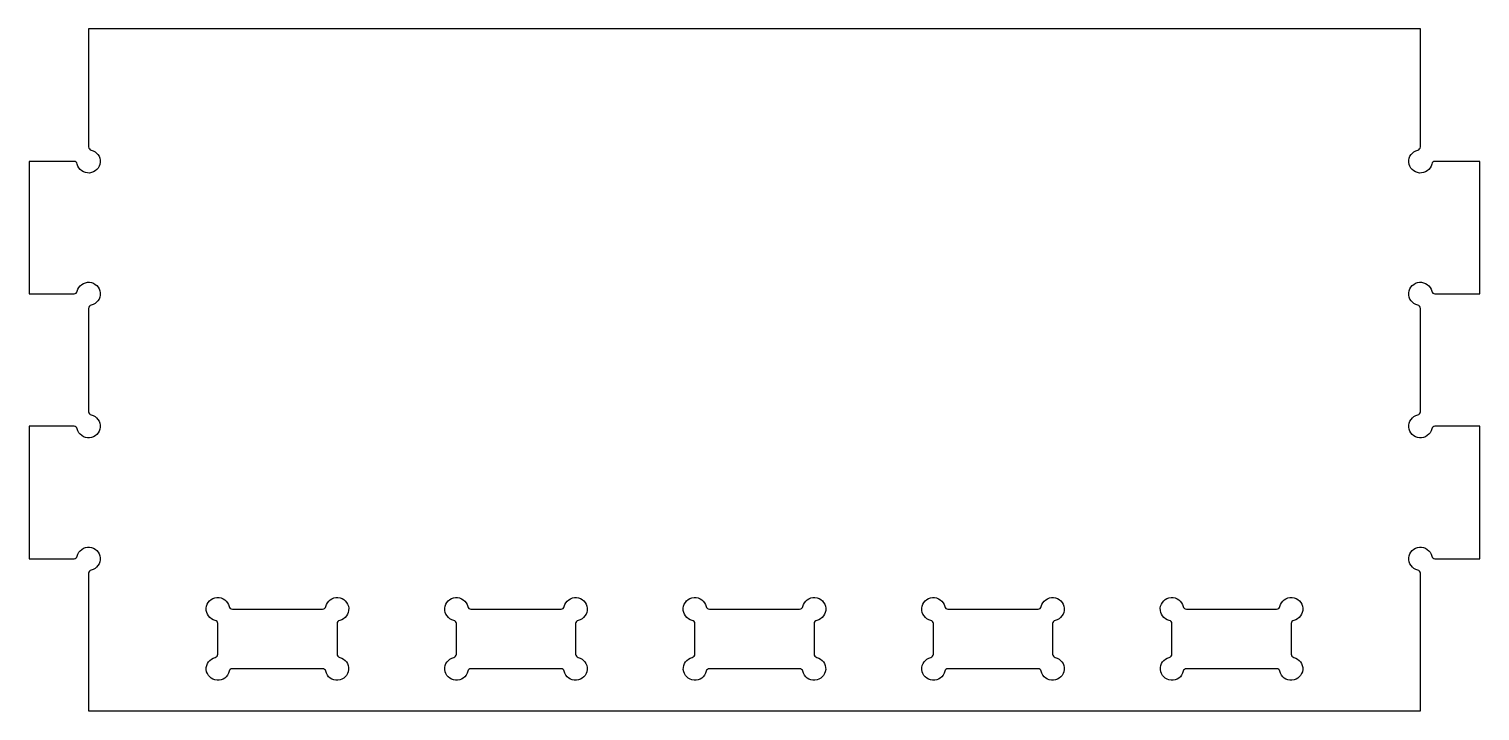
# Model space of a CAD drawing. Header units: millimetres. Extents: x -109 to 110, y -123 to -20.
import ezdxf

# ---------------------------------------------------------------- set-up
doc = ezdxf.new("R2010")
doc.units = ezdxf.units.MM
doc.layers.get('0').update_dxf_attribs({"linetype": 'CONTINUOUS'})

msp = doc.modelspace()

# ---------------------------------------------------------------- linework, layer by layer
for points in [[(101, -123), (101, -102.19, 0.350001), (100.61, -101.71, -1.810019), (102.71, -99.61, 0.350001), (103.19, -100), (110, -100), (110, -80), (103.19, -80, 0.350001), (102.71, -80.39, -1.810019), (100.61, -78.29, 0.350001), (101, -77.81), (101, -62.19, 0.350001), (100.61, -61.71, -1.810019), (102.71, -59.61, 0.350001), (103.19, -60), (110, -60), (110, -40), (103.19, -40, 0.350001), (102.71, -40.39, -1.810019), (100.61, -38.29, 0.350001), (101, -37.81), (101, -20), (-100, -20), (-100, -37.81, 0.350001), (-99.61, -38.29, -1.810019), (-101.71, -40.39, 0.350001), (-102.19, -40), (-109, -40), (-109, -60), (-102.19, -60, 0.350001), (-101.71, -59.61, -1.810019), (-99.61, -61.71, 0.350001), (-100, -62.19), (-100, -77.81, 0.350001), (-99.61, -78.29, -1.810019), (-101.71, -80.39, 0.350001), (-102.19, -80), (-109, -80), (-109, -100), (-102.19, -100, 0.350001), (-101.71, -99.61, -1.810019), (-99.61, -101.71, 0.350001), (-100, -102.19), (-100, -123)], [(-64.69, -107.61, 0.350001), (-64.21, -107.22, -1.810019), (-62.11, -109.32, 0.350001), (-62.5, -109.81), (-62.5, -114.42, 0.350001), (-62.11, -114.91, -1.810019), (-64.21, -117, 0.350001), (-64.69, -116.61), (-78.31, -116.61, 0.350001), (-78.79, -117, -1.810019), (-80.89, -114.91, 0.350001), (-80.5, -114.42), (-80.5, -109.81, 0.350001), (-80.89, -109.32, -1.810019), (-78.79, -107.22, 0.350001), (-78.31, -107.61)], [(-26.5, -114.42, 0.350001), (-26.11, -114.91, -1.810019), (-28.21, -117, 0.350001), (-28.69, -116.61), (-42.31, -116.61, 0.350001), (-42.79, -117, -1.810019), (-44.89, -114.91, 0.350001), (-44.5, -114.42), (-44.5, -109.81, 0.350001), (-44.89, -109.32, -1.810019), (-42.79, -107.22, 0.350001), (-42.31, -107.61), (-28.69, -107.61, 0.350001), (-28.21, -107.22, -1.810019), (-26.11, -109.32, 0.350001), (-26.5, -109.81)], [(7.79, -117, 0.350001), (7.31, -116.61), (-6.31, -116.61, 0.350001), (-6.79, -117, -1.810019), (-8.89, -114.91, 0.350001), (-8.5, -114.42), (-8.5, -109.81, 0.350001), (-8.89, -109.32, -1.810019), (-6.79, -107.22, 0.350001), (-6.31, -107.61), (7.31, -107.61, 0.350001), (7.79, -107.22, -1.810019), (9.89, -109.32, 0.350001), (9.5, -109.81), (9.5, -114.42, 0.350001), (9.89, -114.91, -1.810019)], [(43.79, -117, 0.350001), (43.31, -116.61), (29.69, -116.61, 0.350001), (29.21, -117, -1.810019), (27.11, -114.91, 0.350001), (27.5, -114.42), (27.5, -109.81, 0.350001), (27.11, -109.32, -1.810019), (29.21, -107.22, 0.350001), (29.69, -107.61), (43.31, -107.61, 0.350001), (43.79, -107.22, -1.810019), (45.89, -109.32, 0.350001), (45.5, -109.81), (45.5, -114.42, 0.350001), (45.89, -114.91, -1.810019)], [(79.79, -117, 0.350001), (79.31, -116.61), (65.69, -116.61, 0.350001), (65.21, -117, -1.810019), (63.11, -114.91, 0.350001), (63.5, -114.42), (63.5, -109.81, 0.350001), (63.11, -109.32, -1.810019), (65.21, -107.22, 0.350001), (65.69, -107.61), (79.31, -107.61, 0.350001), (79.79, -107.22, -1.810019), (81.89, -109.32, 0.350001), (81.5, -109.81), (81.5, -114.42, 0.350001), (81.89, -114.91, -1.810019)]]:
    msp.add_lwpolyline(points, format="xyb", close=True)

doc.saveas('drawing.dxf')
